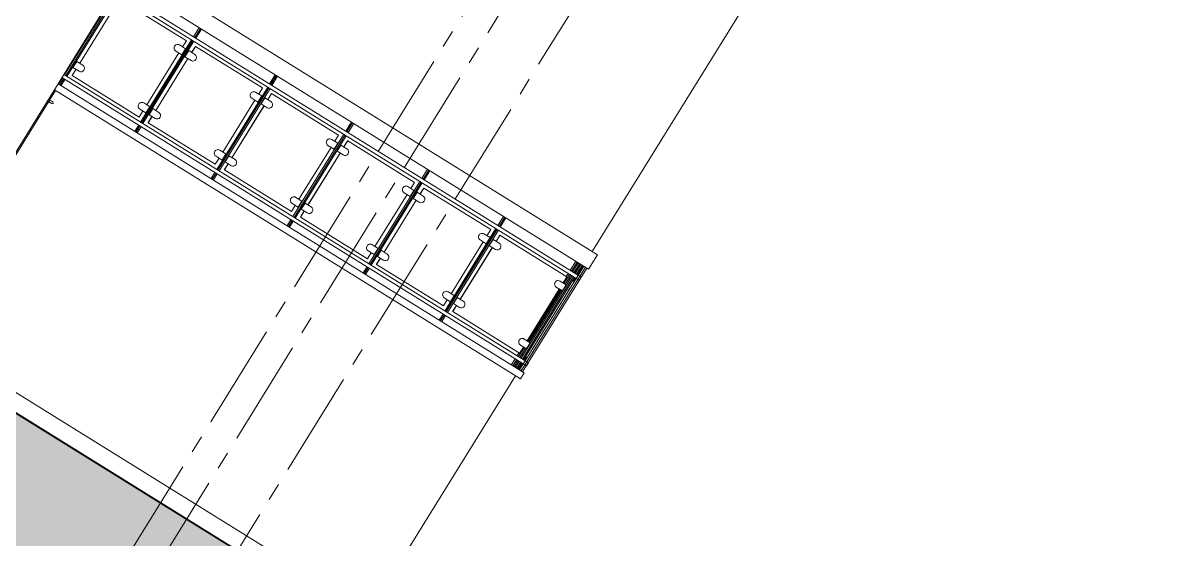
# Model space of a CAD drawing. Header units: millimetres. Extents: x 1373 to 40779, y 1939 to 6439.
# Drawn here: x 3469.4 to 3673.9, y 2169.7 to 2260.9 of the extents above; entities that cross this region are included whole.
import ezdxf

# ---------------------------------------------------------------- set-up
doc = ezdxf.new("R2010")
doc.units = ezdxf.units.MM
doc.linetypes.add('IMPORT-CENTER2', pattern=[112.5, 75, -12.5, 12.5, -12.5])
for name, color, linetype, lineweight in [('A-DOOR', 31, 'Continuous', 18), ('A-DOOR-FRAM', 31, 'Continuous', 18), ('A-FLOR', 192, 'Continuous', 30), ('A-FLOR-HRAL', 11, 'Continuous', 18), ('A-ROOF', 132, 'Continuous', 18), ('A-ROOF-PATT', 132, 'Continuous', 18), ('A-WALL', 20, 'Continuous', 9), ('HESAPLAMALAR', 2, 'Continuous', 30), ('S-GRID', 252, 'IMPORT-CENTER2', 5)]:
    doc.layers.add(name, color=color, linetype=linetype, lineweight=lineweight)

# ---------------------------------------------------------------- blocks, each defined once
blk = doc.blocks.new('A$Cd4cd2942')
at = {"layer": 'A-ROOF-PATT'}
h = blk.add_hatch(dxfattribs=at)
h.set_pattern_fill('FP_78', color=256, style=0, pattern_type=2)
h.set_pattern_definition([(0, (1794.734, 2401.394), (63.448, 9.419), [15.226, -12.688, 17.763, -7.613, -32.989]), (0, (1794.734, 2401.394), (63.448, 9.419), [-53.29, 22.838, -10.15]), (0, (1809.907, 2401.786), (63.448, 9.419), [12.688, -48.214, 10.15, -15.226]), (0, (1840.49, 2400.805), (63.448, 9.419), [7.613, -78.666]), (97.621, (1794.734, 2401.394), (-22.82974, 9.41852), [9.107, -28.904]), (97.621, (1809.96, 2401.394), (-22.82974, 9.41852), [8.909, -29.102]), (97.621, (1822.648, 2401.394), (-22.82974, 9.41852), [8.315, -29.696]), (97.621, (1840.49, 2400.805), (-22.82974, 9.41852), [9.107, -28.904]), (97.621, (1848.103, 2400.805), (-22.82974, 9.41852), [9.107, -28.904]), (97.621, (1870.862, 2401.394), (-22.82974, 9.41852), [8.711, -29.3])])
h.paths.add_polyline_path([(2414.91, 2121.85), (1445.35, 2424.03), (515.35, 2121.85), (2383.99, 2121.85)])
at = {"layer": 'A-DOOR'}
for p, q in [((1996.21, 1921.24), (1996.21, 1922.46)), ((1997.71, 1921.94), (1996.21, 1921.94)), ((1996.21, 1920.01), (1996.21, 1921.24)), ((1996.21, 1920.54), (1997.71, 1920.54)), ((1997.72, 1921.94), (1997.71, 1921.94)), ((1997.71, 1920.54), (1997.75, 1920.54)), ((1997.76, 1921.94), (1997.72, 1921.94)), ((1997.75, 1920.54), (1997.78, 1920.54)), ((1997.8, 1921.94), (1997.76, 1921.94)), ((1997.78, 1920.54), (1997.82, 1920.54)), ((1997.84, 1921.94), (1997.8, 1921.94)), ((1997.82, 1920.54), (1997.86, 1920.54)), ((1997.88, 1921.94), (1997.84, 1921.94)), ((1997.86, 1920.54), (1997.9, 1920.54)), ((1997.91, 1921.94), (1997.88, 1921.94)), ((1997.9, 1920.54), (1997.94, 1920.54)), ((1997.95, 1921.94), (1997.91, 1921.94)), ((1997.94, 1920.54), (1997.98, 1920.54)), ((1997.99, 1921.94), (1997.95, 1921.94)), ((1997.98, 1920.54), (1998.02, 1920.54)), ((1998.03, 1921.94), (1997.99, 1921.94)), ((1998.02, 1920.54), (1998.06, 1920.54)), ((1998.07, 1921.94), (1998.03, 1921.94)), ((1998.06, 1920.54), (1998.09, 1920.54)), ((1998.1, 1921.94), (1998.07, 1921.94)), ((1998.09, 1920.54), (1998.13, 1920.54)), ((1998.14, 1921.94), (1998.1, 1921.94)), ((1998.13, 1920.54), (1998.17, 1920.54)), ((1998.18, 1921.94), (1998.14, 1921.94)), ((1998.17, 1920.54), (1998.2, 1920.54)), ((1998.21, 1921.94), (1998.18, 1921.94)), ((1998.2, 1920.54), (1998.24, 1920.54)), ((1998.25, 1921.94), (1998.21, 1921.94)), ((1998.24, 1920.54), (1998.27, 1920.54)), ((1998.28, 1921.94), (1998.25, 1921.94)), ((1998.27, 1920.54), (1998.3, 1920.54)), ((1998.31, 1921.94), (1998.28, 1921.94)), ((1998.3, 1920.54), (1998.33, 1920.54)), ((1998.34, 1921.94), (1998.31, 1921.94)), ((1998.33, 1920.54), (1998.36, 1920.54)), ((1998.37, 1921.94), (1998.34, 1921.94)), ((1998.36, 1920.54), (1998.39, 1920.54)), ((1998.4, 1921.94), (1998.37, 1921.94)), ((1998.39, 1920.54), (1998.42, 1920.54)), ((1998.43, 1921.94), (1998.4, 1921.94)), ((1998.42, 1920.54), (1998.45, 1920.54)), ((1998.46, 1921.94), (1998.43, 1921.94)), ((1998.45, 1920.54), (1998.48, 1920.54)), ((1998.48, 1921.94), (1998.46, 1921.94)), ((1998.51, 1921.94), (1998.48, 1921.94)), ((1998.48, 1920.54), (1998.5, 1920.54)), ((1998.5, 1920.54), (1998.52, 1920.54)), ((1998.53, 1921.94), (1998.51, 1921.94)), ((1998.52, 1920.54), (1998.55, 1920.54)), ((1998.55, 1921.94), (1998.53, 1921.94)), ((1998.57, 1921.94), (1998.55, 1921.94)), ((1998.55, 1920.54), (1998.57, 1920.54)), ((1998.59, 1921.94), (1998.57, 1921.94)), ((1998.57, 1920.54), (1998.59, 1920.54)), ((1998.61, 1921.94), (1998.59, 1921.94)), ((1998.59, 1920.54), (1998.61, 1920.54)), ((1998.63, 1921.94), (1998.61, 1921.94)), ((1998.61, 1920.54), (1998.62, 1920.54)), ((1998.62, 1920.54), (1998.64, 1920.54)), ((1998.64, 1921.94), (1998.63, 1921.94)), ((1998.65, 1921.94), (1998.64, 1921.94)), ((1998.64, 1920.54), (1998.65, 1920.54)), ((1998.67, 1921.94), (1998.65, 1921.94)), ((1998.65, 1920.54), (1998.66, 1920.54)), ((1998.66, 1920.54), (1998.67, 1920.54)), ((1998.68, 1921.94), (1998.67, 1921.94)), ((1998.67, 1920.54), (1998.68, 1920.54)), ((1998.69, 1921.94), (1998.68, 1921.94)), ((1998.68, 1920.54), (1998.69, 1920.54)), ((1998.7, 1921.94), (1998.69, 1921.94)), ((1998.69, 1921.94), (1998.69, 1921.94)), ((1998.69, 1920.54), (1998.7, 1920.54)), ((1998.7, 1921.94), (1998.7, 1921.94)), ((1998.7, 1921.94), (1998.7, 1921.94)), ((1998.7, 1921.94), (1998.7, 1921.94)), ((1998.7, 1920.54), (1998.7, 1920.54)), ((1998.7, 1920.54), (1998.7, 1920.54)), ((1998.7, 1920.54), (1998.7, 1920.54))]:
    blk.add_line(p, q, dxfattribs=at)
for start, end in [(60, 105), (255, 300), (0, 30), (330, 0)]:
    blk.add_arc((1998.7, 1921.24), 0.7, start, end, dxfattribs=at)
at = {"layer": 'A-DOOR-FRAM'}
blk.add_line((1996.11, 2038.74), (1996.11, 1912.68), dxfattribs=at)
at = {"layer": 'A-FLOR', "color": 1, "lineweight": 20}
for p, q in [((515.35, 2121.24), (2414.91, 2121.24)), ((1995.11, 1821.24), (2383.63, 1821.24)), ((2383.63, 1821.24), (2383.63, 1809.24)), ((2383.63, 1809.24), (1995.11, 1809.24))]:
    blk.add_line(p, q, dxfattribs=at)
at = {"layer": 'A-FLOR-HRAL'}
for p, q in [((1995.11, 1912.68), (2383.63, 1912.68)), ((1995.11, 1907.6), (2383.63, 1907.6)), ((1995.11, 1821.24), (1995.11, 1907.6)), ((1995.62, 1902.52), (1995.62, 1907.6)), ((1995.71, 1902.52), (1995.71, 1907.6)), ((1997.61, 1907.6), (1997.61, 1902.52)), ((2059.06, 1902.52), (2059.06, 1907.6)), ((2059.15, 1902.52), (2059.15, 1907.6)), ((2061.05, 1907.6), (2061.05, 1902.52)), ((2122.5, 1902.52), (2122.5, 1907.6)), ((2122.59, 1902.52), (2122.59, 1907.6)), ((2124.49, 1907.6), (2124.49, 1902.52)), ((2185.94, 1902.52), (2185.94, 1907.6)), ((2186.03, 1902.52), (2186.03, 1907.6)), ((2187.93, 1907.6), (2187.93, 1902.52)), ((2249.38, 1902.52), (2249.38, 1907.6)), ((2249.47, 1902.52), (2249.47, 1907.6)), ((2251.37, 1907.6), (2251.37, 1902.52)), ((2312.82, 1902.52), (2312.82, 1907.6)), ((2312.91, 1902.52), (2312.91, 1907.6)), ((2314.81, 1907.6), (2314.81, 1902.52)), ((2372.98, 1902.52), (2372.98, 1907.6)), ((2374.12, 1902.52), (2374.12, 1907.6)), ((2374.2, 1902.52), (2374.2, 1907.6)), ((2376.11, 1902.52), (2376.11, 1907.6)), ((2376.26, 1902.52), (2376.26, 1907.6)), ((2376.35, 1902.52), (2376.35, 1907.6)), ((2378.25, 1907.6), (2378.25, 1902.52)), ((2378.87, 1902.52), (2378.87, 1907.6)), ((2379.64, 1902.52), (2379.64, 1907.6)), ((2379.71, 1907.6), (2379.71, 1821.24)), ((2381.04, 1821.24), (2381.04, 1907.6)), ((2382.25, 1821.24), (2382.25, 1907.6)), ((2383.63, 1912.68), (2383.63, 1907.6)), ((1995.11, 1902.52), (2382.31, 1902.52)), ((1995.11, 1899.98), (2382.31, 1899.98)), ((1995.62, 1831.4), (1995.62, 1899.98)), ((1995.71, 1831.4), (1995.71, 1899.98)), ((1997.61, 1899.98), (1997.61, 1831.4)), ((2059.06, 1831.4), (2059.06, 1899.98)), ((2059.15, 1831.4), (2059.15, 1899.98)), ((2061.05, 1899.98), (2061.05, 1831.4)), ((2122.5, 1831.4), (2122.5, 1899.98)), ((2122.59, 1831.4), (2122.59, 1899.98)), ((2124.49, 1899.98), (2124.49, 1831.4)), ((2185.94, 1831.4), (2185.94, 1899.98)), ((2186.03, 1831.4), (2186.03, 1899.98)), ((2187.93, 1899.98), (2187.93, 1831.4)), ((2249.38, 1831.4), (2249.38, 1899.98)), ((2249.47, 1831.4), (2249.47, 1899.98)), ((2251.37, 1899.98), (2251.37, 1831.4)), ((2312.82, 1831.4), (2312.82, 1899.98)), ((2312.91, 1831.4), (2312.91, 1899.98)), ((2314.81, 1899.98), (2314.81, 1831.4)), ((2372.98, 1897.44), (2372.98, 1899.98)), ((2374.12, 1892.36), (2374.12, 1899.98)), ((2374.2, 1892.36), (2374.2, 1899.98)), ((2376.11, 1897.44), (2376.11, 1899.98)), ((2376.26, 1831.4), (2376.26, 1899.98)), ((2376.35, 1831.4), (2376.35, 1899.98)), ((2378.25, 1899.98), (2378.25, 1831.4)), ((2378.87, 1897.44), (2378.87, 1899.98)), ((2379.64, 1831.4), (2379.64, 1899.98)), ((2382.31, 1902.52), (2382.31, 1899.98)), ((1997.86, 1887.28), (1997.86, 1892.36)), ((1997.86, 1892.36), (1997.94, 1892.36)), ((2003.02, 1892.36), (1997.94, 1892.36)), ((1997.94, 1892.36), (1997.94, 1887.28)), ((2000.42, 1892.36), (2000.42, 1897.44)), ((2000.42, 1897.44), (2000.45, 1897.44)), ((2056.28, 1897.44), (2000.45, 1897.44)), ((2000.45, 1897.44), (2000.45, 1892.36)), ((2053.77, 1892.36), (2053.69, 1892.36)), ((2058.84, 1892.36), (2053.77, 1892.36)), ((2056.28, 1892.36), (2056.28, 1897.44)), ((2058.84, 1887.28), (2058.84, 1892.36)), ((2061.3, 1887.28), (2061.3, 1892.36)), ((2061.3, 1892.36), (2061.38, 1892.36)), ((2066.46, 1892.36), (2061.38, 1892.36)), ((2061.38, 1892.36), (2061.38, 1887.28)), ((2063.86, 1892.36), (2063.86, 1897.44)), ((2063.86, 1897.44), (2063.89, 1897.44)), ((2119.72, 1897.44), (2063.89, 1897.44)), ((2063.89, 1897.44), (2063.89, 1892.36)), ((2117.21, 1892.36), (2117.13, 1892.36)), ((2122.28, 1892.36), (2117.21, 1892.36)), ((2119.72, 1892.36), (2119.72, 1897.44)), ((2122.28, 1887.28), (2122.28, 1892.36)), ((2124.74, 1887.28), (2124.74, 1892.36)), ((2124.74, 1892.36), (2124.82, 1892.36)), ((2129.9, 1892.36), (2124.82, 1892.36)), ((2124.82, 1892.36), (2124.82, 1887.28)), ((2127.3, 1892.36), (2127.3, 1897.44)), ((2127.3, 1897.44), (2127.33, 1897.44)), ((2183.16, 1897.44), (2127.33, 1897.44)), ((2127.33, 1897.44), (2127.33, 1892.36)), ((2180.65, 1892.36), (2180.57, 1892.36)), ((2185.72, 1892.36), (2180.65, 1892.36)), ((2183.16, 1892.36), (2183.16, 1897.44)), ((2185.72, 1887.28), (2185.72, 1892.36)), ((2188.18, 1887.28), (2188.18, 1892.36)), ((2188.18, 1892.36), (2188.26, 1892.36)), ((2193.34, 1892.36), (2188.26, 1892.36)), ((2188.26, 1892.36), (2188.26, 1887.28)), ((2190.74, 1892.36), (2190.74, 1897.44)), ((2190.74, 1897.44), (2190.77, 1897.44)), ((2246.6, 1897.44), (2190.77, 1897.44)), ((2190.77, 1897.44), (2190.77, 1892.36)), ((2244.09, 1892.36), (2244.01, 1892.36)), ((2249.16, 1892.36), (2244.09, 1892.36)), ((2246.6, 1892.36), (2246.6, 1897.44)), ((2249.16, 1887.28), (2249.16, 1892.36)), ((2251.62, 1887.28), (2251.62, 1892.36)), ((2251.62, 1892.36), (2251.7, 1892.36)), ((2256.78, 1892.36), (2251.7, 1892.36)), ((2251.7, 1892.36), (2251.7, 1887.28)), ((2254.18, 1892.36), (2254.18, 1897.44)), ((2254.18, 1897.44), (2254.21, 1897.44)), ((2310.04, 1897.44), (2254.21, 1897.44)), ((2254.21, 1897.44), (2254.21, 1892.36)), ((2307.53, 1892.36), (2307.45, 1892.36)), ((2312.6, 1892.36), (2307.53, 1892.36)), ((2310.04, 1892.36), (2310.04, 1897.44)), ((2312.6, 1887.28), (2312.6, 1892.36)), ((2315.06, 1887.28), (2315.06, 1892.36)), ((2315.06, 1892.36), (2315.14, 1892.36)), ((2320.22, 1892.36), (2315.14, 1892.36)), ((2315.14, 1892.36), (2315.14, 1887.28)), ((2317.62, 1892.36), (2317.62, 1897.44)), ((2317.62, 1897.44), (2317.65, 1897.44)), ((2373.48, 1897.44), (2317.65, 1897.44)), ((2317.65, 1897.44), (2317.65, 1892.36)), ((2370.97, 1892.36), (2370.89, 1892.36)), ((2376.04, 1892.36), (2370.97, 1892.36)), ((2373.48, 1892.36), (2373.48, 1897.44)), ((2375.28, 1897.44), (2375.28, 1892.36)), ((2376.26, 1897.44), (2375.28, 1897.44)), ((2376.04, 1887.28), (2376.04, 1892.36)), ((2379.64, 1897.44), (2378.25, 1897.44)), ((1997.86, 1887.28), (1997.94, 1887.28)), ((1997.94, 1887.28), (2003.02, 1887.28)), ((2000.42, 1844.1), (2000.42, 1887.28)), ((2000.45, 1887.28), (2000.45, 1844.1)), ((2053.69, 1887.28), (2053.77, 1887.28)), ((2053.77, 1887.28), (2058.84, 1887.28)), ((2056.28, 1844.1), (2056.28, 1887.28)), ((2061.3, 1887.28), (2061.38, 1887.28)), ((2061.38, 1887.28), (2066.46, 1887.28)), ((2063.86, 1844.1), (2063.86, 1887.28)), ((2063.89, 1887.28), (2063.89, 1844.1)), ((2117.13, 1887.28), (2117.21, 1887.28)), ((2117.21, 1887.28), (2122.28, 1887.28)), ((2119.72, 1844.1), (2119.72, 1887.28)), ((2124.74, 1887.28), (2124.82, 1887.28)), ((2124.82, 1887.28), (2129.9, 1887.28)), ((2127.3, 1844.1), (2127.3, 1887.28)), ((2127.33, 1887.28), (2127.33, 1844.1)), ((2180.57, 1887.28), (2180.65, 1887.28)), ((2180.65, 1887.28), (2185.72, 1887.28)), ((2183.16, 1844.1), (2183.16, 1887.28)), ((2188.18, 1887.28), (2188.26, 1887.28)), ((2188.26, 1887.28), (2193.34, 1887.28)), ((2190.74, 1844.1), (2190.74, 1887.28)), ((2190.77, 1887.28), (2190.77, 1844.1)), ((2244.01, 1887.28), (2244.09, 1887.28)), ((2244.09, 1887.28), (2249.16, 1887.28)), ((2246.6, 1844.1), (2246.6, 1887.28)), ((2251.62, 1887.28), (2251.7, 1887.28)), ((2251.7, 1887.28), (2256.78, 1887.28)), ((2254.18, 1844.1), (2254.18, 1887.28)), ((2254.21, 1887.28), (2254.21, 1844.1)), ((2307.45, 1887.28), (2307.53, 1887.28)), ((2307.53, 1887.28), (2312.6, 1887.28)), ((2310.04, 1844.1), (2310.04, 1887.28)), ((2315.06, 1887.28), (2315.14, 1887.28)), ((2315.14, 1887.28), (2320.22, 1887.28)), ((2317.62, 1844.1), (2317.62, 1887.28)), ((2317.65, 1887.28), (2317.65, 1844.1)), ((2370.89, 1887.28), (2370.97, 1887.28)), ((2370.97, 1887.28), (2376.04, 1887.28)), ((2373.48, 1844.1), (2373.48, 1887.28)), ((2374.12, 1844.1), (2374.12, 1887.28)), ((2374.2, 1844.1), (2374.2, 1887.28)), ((2375.28, 1887.28), (2375.28, 1844.1)), ((2053.77, 1844.1), (2053.69, 1844.1)), ((2058.84, 1844.1), (2053.77, 1844.1)), ((2058.84, 1839.02), (2058.84, 1844.1)), ((2061.3, 1839.02), (2061.3, 1844.1)), ((2061.3, 1844.1), (2061.38, 1844.1)), ((2066.46, 1844.1), (2061.38, 1844.1)), ((2061.38, 1844.1), (2061.38, 1839.02)), ((2117.21, 1844.1), (2117.13, 1844.1)), ((2122.28, 1844.1), (2117.21, 1844.1)), ((2122.28, 1839.02), (2122.28, 1844.1)), ((2124.74, 1839.02), (2124.74, 1844.1)), ((2124.74, 1844.1), (2124.82, 1844.1)), ((2129.9, 1844.1), (2124.82, 1844.1)), ((2124.82, 1844.1), (2124.82, 1839.02)), ((2180.65, 1844.1), (2180.57, 1844.1)), ((2185.72, 1844.1), (2180.65, 1844.1)), ((2185.72, 1839.02), (2185.72, 1844.1)), ((2188.18, 1839.02), (2188.18, 1844.1)), ((2188.18, 1844.1), (2188.26, 1844.1)), ((2193.34, 1844.1), (2188.26, 1844.1)), ((2188.26, 1844.1), (2188.26, 1839.02)), ((2244.09, 1844.1), (2244.01, 1844.1)), ((2249.16, 1844.1), (2244.09, 1844.1)), ((2249.16, 1839.02), (2249.16, 1844.1)), ((2251.62, 1839.02), (2251.62, 1844.1)), ((2251.62, 1844.1), (2251.7, 1844.1)), ((2256.78, 1844.1), (2251.7, 1844.1)), ((2251.7, 1844.1), (2251.7, 1839.02)), ((2307.53, 1844.1), (2307.45, 1844.1)), ((2312.6, 1844.1), (2307.53, 1844.1)), ((2312.6, 1839.02), (2312.6, 1844.1)), ((2315.06, 1839.02), (2315.06, 1844.1)), ((2315.06, 1844.1), (2315.14, 1844.1)), ((2320.22, 1844.1), (2315.14, 1844.1)), ((2315.14, 1844.1), (2315.14, 1839.02)), ((2370.97, 1844.1), (2370.89, 1844.1)), ((2376.04, 1844.1), (2370.97, 1844.1)), ((2376.04, 1839.02), (2376.04, 1844.1)), ((2000.45, 1833.94), (2056.28, 1833.94)), ((2053.69, 1839.02), (2053.77, 1839.02)), ((2053.77, 1839.02), (2058.84, 1839.02)), ((2056.28, 1833.94), (2056.28, 1839.02)), ((2061.3, 1839.02), (2061.38, 1839.02)), ((2061.38, 1839.02), (2066.46, 1839.02)), ((2063.86, 1833.94), (2063.86, 1839.02)), ((2063.86, 1833.94), (2063.89, 1833.94)), ((2063.89, 1839.02), (2063.89, 1833.94)), ((2063.89, 1833.94), (2119.72, 1833.94)), ((2117.13, 1839.02), (2117.21, 1839.02)), ((2117.21, 1839.02), (2122.28, 1839.02)), ((2119.72, 1833.94), (2119.72, 1839.02)), ((2124.74, 1839.02), (2124.82, 1839.02)), ((2124.82, 1839.02), (2129.9, 1839.02)), ((2127.3, 1833.94), (2127.3, 1839.02)), ((2127.3, 1833.94), (2127.33, 1833.94)), ((2127.33, 1839.02), (2127.33, 1833.94)), ((2127.33, 1833.94), (2183.16, 1833.94)), ((2180.57, 1839.02), (2180.65, 1839.02)), ((2180.65, 1839.02), (2185.72, 1839.02)), ((2183.16, 1833.94), (2183.16, 1839.02)), ((2188.18, 1839.02), (2188.26, 1839.02)), ((2188.26, 1839.02), (2193.34, 1839.02)), ((2190.74, 1833.94), (2190.74, 1839.02)), ((2190.74, 1833.94), (2190.77, 1833.94)), ((2190.77, 1839.02), (2190.77, 1833.94)), ((2190.77, 1833.94), (2246.6, 1833.94)), ((2244.01, 1839.02), (2244.09, 1839.02)), ((2244.09, 1839.02), (2249.16, 1839.02)), ((2246.6, 1833.94), (2246.6, 1839.02)), ((2251.62, 1839.02), (2251.7, 1839.02)), ((2251.7, 1839.02), (2256.78, 1839.02)), ((2254.18, 1833.94), (2254.18, 1839.02)), ((2254.18, 1833.94), (2254.21, 1833.94)), ((2254.21, 1839.02), (2254.21, 1833.94)), ((2254.21, 1833.94), (2310.04, 1833.94)), ((2307.45, 1839.02), (2307.53, 1839.02)), ((2307.53, 1839.02), (2312.6, 1839.02)), ((2310.04, 1833.94), (2310.04, 1839.02)), ((2315.06, 1839.02), (2315.14, 1839.02)), ((2315.14, 1839.02), (2320.22, 1839.02)), ((2317.62, 1833.94), (2317.62, 1839.02)), ((2317.62, 1833.94), (2317.65, 1833.94)), ((2317.65, 1839.02), (2317.65, 1833.94)), ((2317.65, 1833.94), (2373.48, 1833.94)), ((2370.89, 1839.02), (2370.97, 1839.02)), ((2370.97, 1839.02), (2376.04, 1839.02)), ((2372.98, 1831.4), (2372.98, 1833.94)), ((2373.48, 1833.94), (2373.48, 1839.02)), ((2374.12, 1831.4), (2374.12, 1839.02)), ((2374.2, 1831.4), (2374.2, 1839.02)), ((2375.28, 1839.02), (2375.28, 1833.94)), ((2375.28, 1833.94), (2376.26, 1833.94)), ((2376.11, 1831.4), (2376.11, 1833.94)), ((2378.25, 1833.94), (2379.64, 1833.94)), ((2378.87, 1831.4), (2378.87, 1833.94)), ((1995.11, 1831.4), (2382.31, 1831.4)), ((1995.11, 1828.86), (2382.31, 1828.86)), ((2059.06, 1821.24), (2059.06, 1828.86)), ((2059.15, 1821.24), (2059.15, 1828.86)), ((2061.05, 1828.86), (2061.05, 1821.24)), ((2122.5, 1821.24), (2122.5, 1828.86)), ((2122.59, 1821.24), (2122.59, 1828.86)), ((2124.49, 1828.86), (2124.49, 1821.24)), ((2185.94, 1821.24), (2185.94, 1828.86)), ((2186.03, 1821.24), (2186.03, 1828.86)), ((2187.93, 1828.86), (2187.93, 1821.24)), ((2249.38, 1821.24), (2249.38, 1828.86)), ((2249.47, 1821.24), (2249.47, 1828.86)), ((2251.37, 1828.86), (2251.37, 1821.24)), ((2312.82, 1821.24), (2312.82, 1828.86)), ((2312.91, 1821.24), (2312.91, 1828.86)), ((2314.81, 1828.86), (2314.81, 1821.24)), ((2372.98, 1821.24), (2372.98, 1828.86)), ((2374.12, 1821.24), (2374.12, 1828.86)), ((2374.2, 1821.24), (2374.2, 1828.86)), ((2376.11, 1821.24), (2376.11, 1828.86)), ((2376.26, 1821.24), (2376.26, 1828.86)), ((2376.35, 1821.24), (2376.35, 1828.86)), ((2378.25, 1828.86), (2378.25, 1821.24)), ((2378.87, 1821.24), (2378.87, 1828.86)), ((2379.64, 1821.24), (2379.64, 1828.86)), ((2382.31, 1831.4), (2382.31, 1828.86))]:
    blk.add_line(p, q, dxfattribs=at)
at = {"layer": 'A-FLOR-HRAL', "linetype": 'Continuous'}
for p, q in [((1996.66, 1902.52), (1996.66, 1907.6)), ((2060.1, 1902.52), (2060.1, 1907.6)), ((2123.54, 1902.52), (2123.54, 1907.6)), ((2186.98, 1902.52), (2186.98, 1907.6)), ((2250.42, 1902.52), (2250.42, 1907.6)), ((2313.86, 1902.52), (2313.86, 1907.6)), ((2372.9, 1902.52), (2372.9, 1907.37)), ((2375.15, 1902.52), (2375.15, 1907.6)), ((2377.3, 1902.52), (2377.3, 1907.6)), ((1995.67, 1902.52), (1995.67, 1905.08)), ((1996.66, 1831.4), (1996.66, 1899.98)), ((2060.1, 1831.4), (2060.1, 1899.98)), ((2123.54, 1831.4), (2123.54, 1899.98)), ((2186.98, 1831.4), (2186.98, 1899.98)), ((2250.42, 1831.4), (2250.42, 1899.98)), ((2313.86, 1831.4), (2313.86, 1899.98)), ((2372.9, 1897.44), (2372.9, 1899.86)), ((2374.16, 1902.52), (2374.16, 1905.08)), ((2375.15, 1892.36), (2375.15, 1899.98)), ((2377.3, 1831.4), (2377.3, 1899.98)), ((1997.9, 1887.28), (1997.9, 1889.79)), ((2061.34, 1887.28), (2061.34, 1889.78)), ((2124.78, 1887.28), (2124.78, 1889.84)), ((2188.22, 1887.28), (2188.22, 1889.84)), ((2251.66, 1887.28), (2251.66, 1889.84)), ((2315.1, 1887.28), (2315.1, 1889.84)), ((2375.15, 1844.1), (2375.15, 1887.28)), ((2124.78, 1839.02), (2124.78, 1841.58)), ((2188.22, 1839.02), (2188.22, 1841.58)), ((2251.66, 1839.02), (2251.66, 1841.58)), ((2315.1, 1839.02), (2315.1, 1841.58)), ((2059.11, 1831.4), (2059.11, 1835.23)), ((2375.15, 1831.4), (2375.15, 1839.02)), ((2060.1, 1821.24), (2060.1, 1828.86)), ((2122.55, 1831.4), (2122.55, 1831.51)), ((2122.55, 1821.24), (2122.55, 1825.03)), ((2123.54, 1821.24), (2123.54, 1828.86)), ((2185.99, 1831.4), (2185.99, 1831.51)), ((2185.99, 1821.24), (2185.99, 1825.03)), ((2186.98, 1821.24), (2186.98, 1828.86)), ((2249.43, 1831.4), (2249.43, 1831.51)), ((2249.43, 1821.24), (2249.43, 1825.03)), ((2250.42, 1821.24), (2250.42, 1828.86)), ((2312.87, 1821.24), (2312.87, 1825.03)), ((2313.86, 1821.24), (2313.86, 1828.86)), ((2374.16, 1831.4), (2374.16, 1831.52)), ((2374.16, 1821.24), (2374.16, 1825.09)), ((2375.15, 1821.24), (2375.15, 1828.86)), ((2376.31, 1831.4), (2376.31, 1831.52)), ((2377.3, 1821.24), (2377.3, 1828.86))]:
    blk.add_line(p, q, dxfattribs=at)
at = {"layer": 'A-FLOR-HRAL'}
for centre, ratio, start_param, end_param in [((2003.02, 1889.82), 0.999054, 3.141593, 6.283185), ((2053.77, 1889.82), 0.999054, 0, 3.141593), ((2066.46, 1889.82), 0.999054, 3.141593, 6.283185), ((2117.21, 1889.82), 0.999054, 0, 3.141593), ((2129.9, 1889.82), 0.999054, 3.141593, 6.283185), ((2180.65, 1889.82), 0.999054, 0, 3.141593), ((2193.34, 1889.82), 0.999054, 3.141593, 6.283185), ((2244.09, 1889.82), 0.999054, 0, 3.141593), ((2256.78, 1889.82), 0.999054, 3.141593, 6.283185), ((2307.53, 1889.82), 0.999054, 0, 3.141593), ((2320.22, 1889.82), 0.999054, 3.141593, 6.283185), ((2370.97, 1889.82), 0.999054, 0, 3.141593), ((2379.72, 1889.82), 0.043477, 0.851761, 2.289831), ((2053.77, 1841.56), 0.999054, 0, 3.141593), ((2066.46, 1841.56), 0.999054, 3.141593, 6.283185), ((2117.21, 1841.56), 0.999054, 0, 3.141593), ((2129.9, 1841.56), 0.999054, 3.141593, 6.283185), ((2180.65, 1841.56), 0.999054, 0, 3.141593), ((2193.34, 1841.56), 0.999054, 3.141593, 6.283185), ((2244.09, 1841.56), 0.999054, 0, 3.141593), ((2256.78, 1841.56), 0.999054, 3.141593, 6.283185), ((2307.53, 1841.56), 0.999054, 0, 3.141593), ((2320.22, 1841.56), 0.999054, 3.141593, 6.283185), ((2370.97, 1841.56), 0.999054, 0, 3.141593), ((2379.72, 1841.56), 0.043477, 0.851761, 2.289831)]:
    blk.add_ellipse(centre, major_axis=(0, 2.54), ratio=ratio, start_param=start_param, end_param=end_param, dxfattribs=at)
at = {"layer": 'A-ROOF'}
for p, q in [((515.35, 2121.85), (2414.91, 2121.85)), ((2414.91, 2109.24), (515.35, 2109.24))]:
    blk.add_line(p, q, dxfattribs=at)
at = {"layer": 'A-WALL'}
for p, q in [((1995.11, 921.24), (1995.11, 2109.24)), ((2379.35, 1912.68), (2379.35, 2109.24)), ((2379.35, 1902.52), (2379.35, 1907.6)), ((2379.35, 1897.44), (2379.35, 1899.98)), ((2379.35, 1831.4), (2379.35, 1833.94)), ((2379.35, 1821.24), (2379.35, 1828.86)), ((2379.35, 1612.68), (2379.35, 1809.24))]:
    blk.add_line(p, q, dxfattribs=at)
at = {"layer": 'S-GRID', "lineweight": 18}
for p, q in [((2213.06, 66.61), (2213.06, 2567.59)), ((2234.83, 66.61), (2234.83, 2567.59)), ((2277.21, 66.61), (2277.21, 2567.59))]:
    blk.add_line(p, q, dxfattribs=at)

msp = doc.modelspace()

# ---------------------------------------------------------------- block references
at = {"layer": 'HESAPLAMALAR', "color": 4, "xscale": -0.2499999999999999, "yscale": 0.2499999999999999, "zscale": 0.25, "rotation": 148.2085814663688}
msp.add_blockref('A$Cd4cd2942', (3302.87, 2918.35), dxfattribs=at)

doc.saveas('drawing.dxf')
